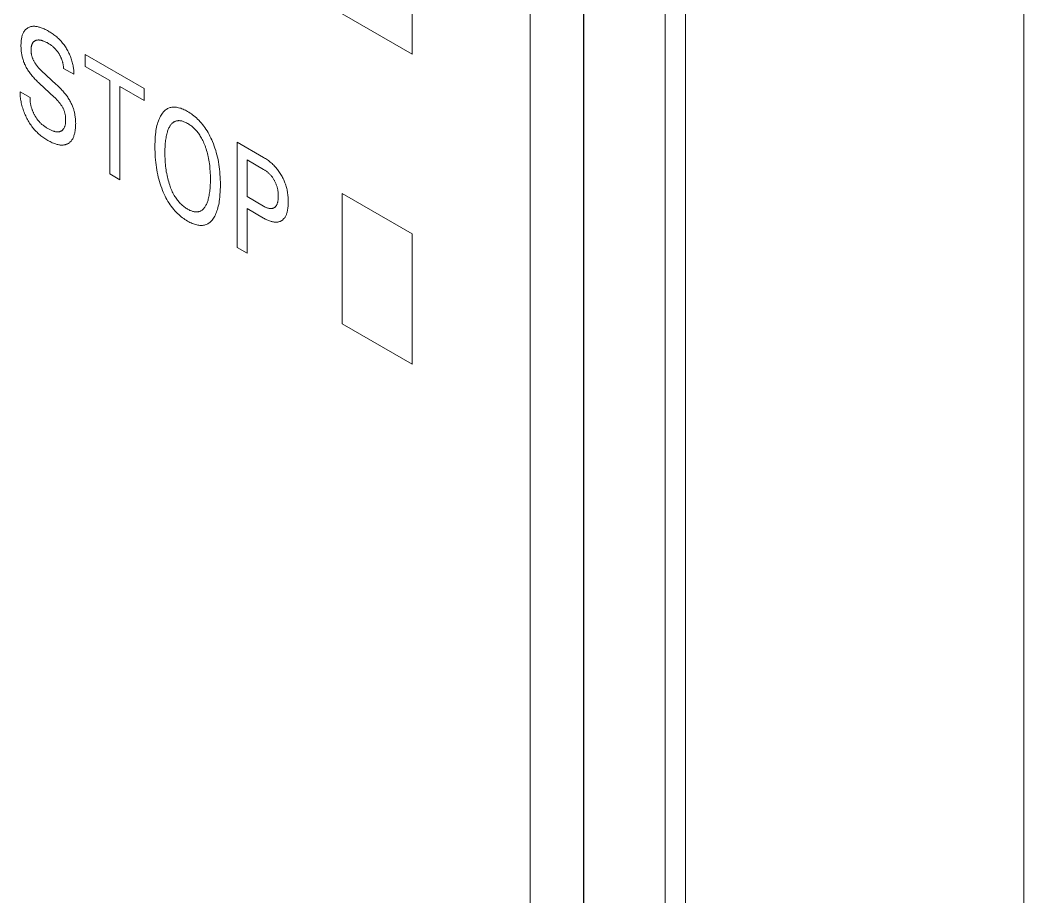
# Model space of a CAD drawing. Header units: inches. Extents: x 67578 to 72421, y -34894 to -31675.
# Drawn here: x 70300.52 to 70321.55, y -33359.75 to -33341.38 of the extents above; entities that cross this region are included whole.
import ezdxf

# ---------------------------------------------------------------- set-up
doc = ezdxf.new("R2010")
doc.units = ezdxf.units.IN
doc.header["$MEASUREMENT"] = 0

# ---------------------------------------------------------------- blocks, each defined once
blk = doc.blocks.new('ET200S')
at = {"lineweight": 0}
for p, q in [((64.727, -33.379), (64.727, 36.932)), ((65.428, 36.929), (65.428, -28.555)), ((65.434, -33.379), (65.434, 36.932)), ((66.506, 22.844), (66.506, -16.348)), ((66.772, -16.195), (66.772, 22.753)), ((71.231, 18.387), (71.231, -18.356)), ((63.171, 3.496), (63.171, 5.211)), ((62.252, 4.027), (63.171, 3.496)), ((58.867, 3.491), (59.643, 3.043)), ((58.867, 3.334), (58.867, 3.491)), ((58.715, 3.231), (58.582, 3.308)), ((59.189, 3.147), (58.867, 3.334)), ((58.293, 3.275), (58.486, 3.097)), ((58.458, 2.93), (58.264, 3.109)), ((59.189, 1.917), (59.189, 3.147)), ((59.643, 2.885), (59.321, 3.071)), ((59.321, 3.071), (59.321, 1.841)), ((59.643, 3.043), (59.643, 2.885)), ((58.009, 3), (58.142, 2.924)), ((60.866, 2.336), (61.216, 2.135)), ((60.866, 0.948), (60.866, 2.336)), ((61.216, 1.977), (60.998, 2.103)), ((60.998, 2.103), (60.998, 1.619)), ((59.321, 1.841), (59.189, 1.917)), ((60.998, 1.619), (61.216, 1.493)), ((63.171, 1.128), (62.252, 1.659)), ((62.252, 1.659), (62.252, -0.056)), ((61.216, 1.336), (60.998, 1.462)), ((60.998, 1.462), (60.998, 0.872)), ((63.171, -0.586), (63.171, 1.128)), ((60.998, 0.872), (60.866, 0.948)), ((62.252, -0.056), (63.171, -0.586))]:
    blk.add_line(p, q, dxfattribs=at)
for points in [[(58.715, 3.231), (58.716, 3.242), (58.716, 3.254), (58.716, 3.266), (58.716, 3.278), (58.715, 3.291), (58.713, 3.304), (58.712, 3.317), (58.71, 3.33), (58.707, 3.343), (58.704, 3.358), (58.701, 3.373), (58.697, 3.388), (58.692, 3.403), (58.687, 3.419), (58.682, 3.434), (58.677, 3.45), (58.671, 3.465), (58.665, 3.48), (58.658, 3.494), (58.652, 3.509), (58.645, 3.523), (58.637, 3.537), (58.63, 3.551), (58.622, 3.565), (58.614, 3.579), (58.605, 3.592), (58.597, 3.605), (58.588, 3.618), (58.578, 3.63), (58.569, 3.642), (58.559, 3.654), (58.549, 3.667), (58.538, 3.679), (58.526, 3.69), (58.515, 3.701), (58.503, 3.712), (58.491, 3.722), (58.479, 3.732), (58.467, 3.742), (58.455, 3.751), (58.443, 3.76), (58.431, 3.768), (58.418, 3.776), (58.406, 3.784), (58.394, 3.791), (58.381, 3.799), (58.368, 3.806), (58.354, 3.814), (58.34, 3.821), (58.327, 3.827), (58.313, 3.833), (58.3, 3.838), (58.287, 3.843), (58.276, 3.847), (58.266, 3.85), (58.255, 3.853), (58.245, 3.856), (58.234, 3.858), (58.224, 3.859), (58.214, 3.861), (58.204, 3.862), (58.195, 3.862), (58.186, 3.862), (58.177, 3.862), (58.168, 3.861), (58.159, 3.859), (58.151, 3.858), (58.142, 3.856), (58.134, 3.853), (58.127, 3.85), (58.12, 3.847), (58.113, 3.843), (58.106, 3.839), (58.1, 3.835), (58.093, 3.83), (58.087, 3.825), (58.082, 3.82), (58.076, 3.814), (58.071, 3.808), (58.066, 3.801), (58.061, 3.794), (58.056, 3.787), (58.052, 3.779), (58.048, 3.771), (58.045, 3.762), (58.041, 3.754), (58.038, 3.745), (58.035, 3.735), (58.033, 3.726), (58.03, 3.715), (58.028, 3.703), (58.026, 3.692), (58.024, 3.68), (58.023, 3.668), (58.022, 3.655), (58.021, 3.643)], [(58.021, 3.643), (58.021, 3.631), (58.02, 3.619), (58.02, 3.607), (58.02, 3.595), (58.021, 3.582), (58.021, 3.57), (58.022, 3.557), (58.023, 3.544), (58.025, 3.531), (58.026, 3.518), (58.028, 3.505), (58.03, 3.494), (58.032, 3.482), (58.035, 3.47), (58.038, 3.458), (58.041, 3.446), (58.044, 3.434), (58.048, 3.422), (58.052, 3.41), (58.056, 3.398), (58.06, 3.387), (58.065, 3.376), (58.069, 3.364), (58.074, 3.353), (58.08, 3.342), (58.085, 3.331), (58.091, 3.32), (58.098, 3.308), (58.105, 3.296), (58.112, 3.284), (58.12, 3.273), (58.128, 3.261), (58.136, 3.25), (58.145, 3.238), (58.154, 3.226), (58.164, 3.214), (58.174, 3.202), (58.184, 3.191), (58.193, 3.18), (58.205, 3.167), (58.217, 3.155), (58.228, 3.143), (58.24, 3.132), (58.252, 3.12), (58.264, 3.109)], [(58.293, 3.275), (58.285, 3.282), (58.278, 3.289), (58.271, 3.297), (58.263, 3.304), (58.256, 3.312), (58.249, 3.32), (58.242, 3.328), (58.235, 3.336), (58.229, 3.345), (58.222, 3.353), (58.216, 3.362), (58.211, 3.369), (58.206, 3.376), (58.202, 3.383), (58.197, 3.391), (58.193, 3.398), (58.189, 3.406), (58.185, 3.413), (58.182, 3.421), (58.178, 3.429), (58.175, 3.436), (58.172, 3.444), (58.169, 3.452), (58.167, 3.459), (58.164, 3.467), (58.162, 3.475), (58.161, 3.483), (58.159, 3.491), (58.158, 3.499), (58.157, 3.506), (58.156, 3.514), (58.155, 3.521), (58.154, 3.529), (58.154, 3.536), (58.154, 3.543), (58.154, 3.55), (58.154, 3.557), (58.154, 3.564), (58.155, 3.571), (58.155, 3.577), (58.156, 3.583), (58.157, 3.59), (58.158, 3.596), (58.159, 3.602), (58.161, 3.608), (58.162, 3.613), (58.164, 3.618), (58.165, 3.623), (58.167, 3.628), (58.169, 3.632), (58.171, 3.636), (58.174, 3.641), (58.176, 3.645), (58.179, 3.648), (58.181, 3.652), (58.184, 3.655), (58.187, 3.659), (58.191, 3.662), (58.194, 3.664), (58.197, 3.667), (58.201, 3.669), (58.205, 3.671), (58.209, 3.673), (58.213, 3.675), (58.217, 3.676), (58.221, 3.678), (58.225, 3.679), (58.229, 3.68), (58.235, 3.681), (58.24, 3.681), (58.245, 3.682), (58.25, 3.682), (58.256, 3.682), (58.261, 3.681), (58.267, 3.681), (58.273, 3.68), (58.279, 3.679), (58.285, 3.678), (58.291, 3.676), (58.298, 3.674), (58.304, 3.673), (58.31, 3.67), (58.317, 3.668), (58.323, 3.666), (58.332, 3.662), (58.34, 3.659), (58.348, 3.655), (58.356, 3.651), (58.365, 3.647), (58.373, 3.642), (58.381, 3.637), (58.389, 3.633), (58.396, 3.629), (58.403, 3.624), (58.41, 3.619), (58.417, 3.614), (58.424, 3.609), (58.431, 3.603), (58.438, 3.597), (58.446, 3.59), (58.453, 3.583)], [(58.453, 3.583), (58.459, 3.578), (58.464, 3.573), (58.469, 3.567), (58.475, 3.561), (58.48, 3.555), (58.485, 3.549), (58.49, 3.543), (58.495, 3.537), (58.5, 3.531), (58.504, 3.524), (58.509, 3.517), (58.514, 3.511), (58.518, 3.505), (58.522, 3.498), (58.526, 3.492), (58.529, 3.486), (58.533, 3.479), (58.536, 3.473), (58.54, 3.466), (58.543, 3.46), (58.546, 3.453), (58.549, 3.446), (58.552, 3.439), (58.555, 3.433), (58.558, 3.426), (58.56, 3.419), (58.562, 3.412), (58.565, 3.406), (58.567, 3.399), (58.569, 3.392), (58.57, 3.385), (58.572, 3.379), (58.574, 3.372), (58.575, 3.365), (58.576, 3.359), (58.577, 3.352), (58.578, 3.346), (58.579, 3.339), (58.58, 3.333), (58.581, 3.327), (58.581, 3.32), (58.582, 3.314), (58.582, 3.308)], [(58.74, 2.565), (58.741, 2.585), (58.74, 2.597), (58.74, 2.61), (58.739, 2.623), (58.739, 2.636), (58.737, 2.649), (58.736, 2.662), (58.734, 2.676), (58.732, 2.689), (58.73, 2.7), (58.728, 2.71), (58.726, 2.721), (58.724, 2.732), (58.721, 2.743), (58.718, 2.754), (58.715, 2.765), (58.711, 2.776), (58.707, 2.787), (58.703, 2.799), (58.699, 2.811), (58.694, 2.823), (58.689, 2.834), (58.683, 2.846), (58.678, 2.857), (58.672, 2.869), (58.666, 2.88), (58.659, 2.892), (58.651, 2.904), (58.644, 2.916), (58.636, 2.928), (58.628, 2.94), (58.62, 2.951), (58.61, 2.964), (58.6, 2.976), (58.591, 2.988), (58.58, 3), (58.57, 3.012), (58.56, 3.023), (58.548, 3.036), (58.536, 3.049), (58.524, 3.061), (58.511, 3.073), (58.499, 3.085), (58.486, 3.097)], [(58.009, 3), (58.009, 2.987), (58.009, 2.974), (58.01, 2.96), (58.011, 2.946), (58.012, 2.932), (58.013, 2.917), (58.016, 2.902), (58.018, 2.887), (58.021, 2.872), (58.024, 2.855), (58.028, 2.837), (58.033, 2.82), (58.038, 2.802), (58.043, 2.784), (58.049, 2.766), (58.055, 2.749), (58.062, 2.731), (58.069, 2.714), (58.076, 2.698), (58.083, 2.682), (58.091, 2.666), (58.098, 2.65), (58.107, 2.634), (58.115, 2.618), (58.124, 2.603), (58.133, 2.588), (58.143, 2.573), (58.153, 2.558), (58.163, 2.544), (58.173, 2.531), (58.184, 2.517), (58.196, 2.504), (58.207, 2.491), (58.219, 2.478), (58.232, 2.466), (58.244, 2.454), (58.257, 2.443), (58.27, 2.432), (58.283, 2.421), (58.296, 2.411), (58.309, 2.402), (58.322, 2.392), (58.336, 2.383), (58.349, 2.375), (58.362, 2.367), (58.375, 2.359), (58.39, 2.351), (58.404, 2.343), (58.418, 2.336), (58.432, 2.329), (58.447, 2.323), (58.461, 2.318), (58.475, 2.313), (58.486, 2.309), (58.496, 2.306), (58.507, 2.304), (58.518, 2.301), (58.529, 2.3), (58.539, 2.298), (58.55, 2.297), (58.56, 2.297), (58.568, 2.297), (58.577, 2.298), (58.585, 2.299), (58.593, 2.3), (58.601, 2.301), (58.609, 2.304), (58.616, 2.306), (58.624, 2.309), (58.631, 2.312), (58.638, 2.315), (58.645, 2.319), (58.652, 2.324), (58.658, 2.329), (58.664, 2.334), (58.67, 2.339), (58.676, 2.345), (58.682, 2.351), (58.687, 2.358), (58.692, 2.365), (58.697, 2.373), (58.702, 2.382), (58.707, 2.392), (58.712, 2.402), (58.716, 2.412), (58.719, 2.422), (58.723, 2.433), (58.726, 2.444), (58.728, 2.456), (58.731, 2.47), (58.734, 2.485), (58.736, 2.501), (58.738, 2.517), (58.739, 2.533), (58.74, 2.549), (58.74, 2.565)], [(58.28, 2.586), (58.274, 2.592), (58.269, 2.597), (58.264, 2.603), (58.259, 2.608), (58.254, 2.614), (58.248, 2.62), (58.243, 2.626), (58.238, 2.632), (58.234, 2.639), (58.229, 2.645), (58.224, 2.652), (58.22, 2.659), (58.215, 2.666), (58.211, 2.673), (58.207, 2.68), (58.203, 2.688), (58.198, 2.695), (58.195, 2.702), (58.191, 2.71), (58.187, 2.717), (58.184, 2.725), (58.18, 2.733), (58.177, 2.74), (58.174, 2.748), (58.171, 2.756), (58.167, 2.764), (58.165, 2.772), (58.162, 2.78), (58.159, 2.788), (58.157, 2.796), (58.154, 2.804), (58.152, 2.813), (58.15, 2.821), (58.149, 2.829), (58.147, 2.836), (58.145, 2.844), (58.144, 2.851), (58.143, 2.857), (58.143, 2.864), (58.142, 2.87), (58.141, 2.877), (58.141, 2.883), (58.14, 2.889), (58.14, 2.895), (58.14, 2.901), (58.14, 2.907), (58.141, 2.913), (58.141, 2.918), (58.142, 2.924)], [(58.458, 2.93), (58.466, 2.923), (58.474, 2.915), (58.482, 2.907), (58.49, 2.899), (58.498, 2.891), (58.505, 2.882), (58.513, 2.874), (58.52, 2.865), (58.528, 2.856), (58.535, 2.846), (58.542, 2.836), (58.547, 2.829), (58.552, 2.822), (58.557, 2.814), (58.562, 2.806), (58.566, 2.798), (58.571, 2.79), (58.575, 2.782), (58.579, 2.774), (58.583, 2.766), (58.586, 2.758), (58.589, 2.75), (58.592, 2.741), (58.595, 2.733), (58.598, 2.724), (58.6, 2.715), (58.602, 2.706), (58.604, 2.697), (58.605, 2.688), (58.606, 2.679), (58.607, 2.671), (58.608, 2.662), (58.609, 2.654), (58.609, 2.645), (58.609, 2.636), (58.609, 2.628), (58.609, 2.619), (58.609, 2.611), (58.609, 2.603), (58.608, 2.595), (58.607, 2.587), (58.606, 2.579), (58.605, 2.572), (58.604, 2.566), (58.602, 2.56), (58.601, 2.554), (58.599, 2.548), (58.597, 2.543), (58.595, 2.538), (58.593, 2.532), (58.591, 2.527), (58.589, 2.523), (58.586, 2.518), (58.583, 2.514), (58.58, 2.51), (58.577, 2.506), (58.574, 2.502), (58.571, 2.499), (58.568, 2.496), (58.565, 2.493), (58.561, 2.49), (58.557, 2.487), (58.553, 2.485), (58.55, 2.483), (58.546, 2.48), (58.541, 2.479), (58.537, 2.477), (58.533, 2.475), (58.528, 2.474), (58.524, 2.473), (58.519, 2.472), (58.515, 2.471), (58.51, 2.471), (58.505, 2.471), (58.499, 2.471), (58.493, 2.471), (58.487, 2.472), (58.481, 2.472), (58.475, 2.474), (58.468, 2.475), (58.462, 2.477), (58.456, 2.479), (58.449, 2.481), (58.443, 2.483), (58.434, 2.486), (58.426, 2.49), (58.418, 2.494), (58.409, 2.498), (58.401, 2.502), (58.392, 2.507), (58.384, 2.511), (58.375, 2.516), (58.366, 2.522), (58.358, 2.527), (58.349, 2.533), (58.34, 2.539), (58.331, 2.545), (58.322, 2.551), (58.314, 2.558), (58.305, 2.564), (58.297, 2.571), (58.288, 2.579), (58.28, 2.586)], [(60.546, 1.32), (60.556, 1.334), (60.565, 1.348), (60.574, 1.363), (60.582, 1.379), (60.589, 1.396), (60.596, 1.413), (60.602, 1.43), (60.609, 1.45), (60.615, 1.471), (60.62, 1.492), (60.625, 1.514), (60.629, 1.537), (60.632, 1.559), (60.636, 1.582), (60.639, 1.614), (60.642, 1.646), (60.644, 1.678), (60.646, 1.711), (60.647, 1.744), (60.647, 1.777), (60.647, 1.811), (60.646, 1.844), (60.644, 1.878), (60.642, 1.912), (60.639, 1.947), (60.635, 1.982), (60.631, 2.012), (60.627, 2.043), (60.622, 2.075), (60.616, 2.106), (60.609, 2.138), (60.601, 2.17), (60.593, 2.199), (60.585, 2.227), (60.576, 2.256), (60.566, 2.285), (60.555, 2.314), (60.543, 2.343), (60.533, 2.367), (60.522, 2.391), (60.51, 2.415), (60.498, 2.439), (60.485, 2.463), (60.471, 2.486), (60.457, 2.508), (60.442, 2.529), (60.428, 2.549), (60.412, 2.569), (60.397, 2.588), (60.381, 2.606), (60.364, 2.624), (60.347, 2.641), (60.331, 2.655), (60.315, 2.67), (60.299, 2.683), (60.282, 2.696), (60.266, 2.708), (60.249, 2.719), (60.232, 2.73), (60.215, 2.74), (60.201, 2.748), (60.186, 2.756), (60.171, 2.763), (60.156, 2.77), (60.141, 2.776), (60.126, 2.782), (60.112, 2.786), (60.097, 2.79), (60.083, 2.793), (60.07, 2.796), (60.057, 2.797), (60.044, 2.798), (60.032, 2.798), (60.019, 2.797), (60.007, 2.796), (59.996, 2.794), (59.984, 2.791), (59.973, 2.788), (59.962, 2.783), (59.951, 2.778), (59.941, 2.772), (59.931, 2.765), (59.921, 2.758), (59.912, 2.75), (59.903, 2.741), (59.895, 2.732), (59.887, 2.723), (59.884, 2.718)], [(59.884, 2.718), (59.874, 2.706), (59.866, 2.692), (59.858, 2.678), (59.85, 2.663), (59.843, 2.648), (59.836, 2.632), (59.83, 2.616), (59.824, 2.596), (59.818, 2.576), (59.812, 2.555), (59.807, 2.534), (59.803, 2.512), (59.799, 2.49), (59.796, 2.467), (59.792, 2.436), (59.79, 2.405), (59.787, 2.373), (59.786, 2.341), (59.785, 2.308), (59.785, 2.275), (59.785, 2.241), (59.786, 2.207), (59.787, 2.173), (59.789, 2.138), (59.792, 2.103), (59.796, 2.067), (59.8, 2.036), (59.804, 2.004), (59.809, 1.972), (59.815, 1.94), (59.822, 1.908), (59.829, 1.876), (59.837, 1.847), (59.845, 1.818), (59.854, 1.789), (59.863, 1.759), (59.874, 1.73), (59.885, 1.701), (59.895, 1.676), (59.906, 1.652), (59.918, 1.627), (59.93, 1.603), (59.943, 1.579), (59.957, 1.555), (59.971, 1.532), (59.986, 1.511), (60, 1.491), (60.016, 1.471), (60.032, 1.451), (60.048, 1.433), (60.065, 1.415), (60.082, 1.398), (60.098, 1.382), (60.114, 1.368), (60.131, 1.354), (60.148, 1.341), (60.164, 1.329), (60.181, 1.318), (60.198, 1.307), (60.215, 1.297), (60.231, 1.288), (60.246, 1.28), (60.261, 1.273), (60.276, 1.266), (60.291, 1.26), (60.306, 1.255), (60.32, 1.25), (60.335, 1.246), (60.349, 1.243), (60.362, 1.241), (60.375, 1.24), (60.388, 1.239), (60.401, 1.239), (60.413, 1.24), (60.425, 1.242), (60.437, 1.244), (60.448, 1.247), (60.459, 1.251), (60.471, 1.256), (60.482, 1.262), (60.492, 1.268), (60.502, 1.275), (60.512, 1.283), (60.521, 1.292), (60.53, 1.301), (60.538, 1.31), (60.546, 1.32)], [(59.98, 1.769), (59.972, 1.791), (59.966, 1.813), (59.96, 1.834), (59.954, 1.856), (59.949, 1.877), (59.944, 1.899), (59.94, 1.923), (59.935, 1.947), (59.932, 1.971), (59.929, 1.994), (59.926, 2.018), (59.923, 2.041), (59.921, 2.068), (59.919, 2.094), (59.918, 2.12), (59.917, 2.146), (59.916, 2.172), (59.916, 2.197), (59.916, 2.222), (59.917, 2.247), (59.918, 2.271), (59.919, 2.295), (59.921, 2.319), (59.923, 2.343), (59.926, 2.36), (59.928, 2.377), (59.931, 2.394), (59.934, 2.41), (59.937, 2.427), (59.941, 2.443), (59.945, 2.458), (59.949, 2.47), (59.952, 2.482), (59.956, 2.493), (59.961, 2.504), (59.965, 2.514), (59.97, 2.525), (59.975, 2.535), (59.981, 2.545), (59.986, 2.552), (59.991, 2.56), (59.996, 2.567), (60.002, 2.574), (60.008, 2.58), (60.014, 2.586), (60.02, 2.592), (60.027, 2.597), (60.034, 2.602), (60.041, 2.606), (60.048, 2.609), (60.054, 2.612), (60.061, 2.614), (60.067, 2.616), (60.074, 2.617), (60.082, 2.619), (60.089, 2.619), (60.096, 2.62), (60.104, 2.62), (60.112, 2.619), (60.119, 2.619), (60.129, 2.617), (60.138, 2.615), (60.147, 2.613), (60.157, 2.61), (60.167, 2.606), (60.179, 2.601), (60.191, 2.595), (60.203, 2.589), (60.215, 2.582), (60.226, 2.576), (60.237, 2.569), (60.248, 2.561), (60.259, 2.554), (60.27, 2.545), (60.281, 2.537), (60.291, 2.527), (60.302, 2.518), (60.312, 2.507), (60.321, 2.497), (60.331, 2.487), (60.34, 2.476), (60.349, 2.465), (60.358, 2.453), (60.366, 2.441), (60.375, 2.429), (60.383, 2.417), (60.39, 2.404), (60.399, 2.389), (60.408, 2.373), (60.416, 2.356), (60.424, 2.34), (60.431, 2.323), (60.438, 2.307), (60.445, 2.29), (60.451, 2.273), (60.453, 2.267)], [(60.453, 2.267), (60.46, 2.247), (60.466, 2.227), (60.472, 2.206), (60.477, 2.186), (60.482, 2.166), (60.487, 2.146), (60.491, 2.122), (60.496, 2.098), (60.5, 2.075), (60.503, 2.051), (60.506, 2.028), (60.508, 2.005), (60.51, 1.979), (60.512, 1.953), (60.514, 1.927), (60.515, 1.902), (60.515, 1.877), (60.515, 1.851), (60.515, 1.826), (60.515, 1.801), (60.514, 1.776), (60.512, 1.751), (60.511, 1.727), (60.508, 1.703), (60.506, 1.685), (60.504, 1.668), (60.501, 1.651), (60.498, 1.634), (60.495, 1.617), (60.491, 1.601), (60.487, 1.585), (60.484, 1.573), (60.48, 1.561), (60.476, 1.55), (60.472, 1.538), (60.467, 1.527), (60.463, 1.517), (60.457, 1.506), (60.452, 1.496), (60.448, 1.489), (60.443, 1.482), (60.438, 1.475), (60.433, 1.469), (60.428, 1.462), (60.423, 1.456), (60.417, 1.451), (60.411, 1.445), (60.405, 1.44), (60.398, 1.436), (60.391, 1.432), (60.385, 1.429), (60.379, 1.426), (60.372, 1.423), (60.365, 1.421), (60.358, 1.42), (60.351, 1.418), (60.344, 1.417), (60.336, 1.417), (60.328, 1.417), (60.321, 1.417), (60.313, 1.418), (60.303, 1.419), (60.294, 1.421), (60.284, 1.424), (60.275, 1.427), (60.265, 1.43), (60.255, 1.434), (60.245, 1.438), (60.235, 1.443), (60.225, 1.448), (60.215, 1.454), (60.204, 1.461), (60.193, 1.468), (60.182, 1.475), (60.171, 1.483), (60.161, 1.492), (60.15, 1.5), (60.139, 1.51), (60.129, 1.52), (60.118, 1.53), (60.109, 1.54), (60.099, 1.551), (60.09, 1.562), (60.081, 1.574), (60.072, 1.585), (60.064, 1.597), (60.055, 1.61), (60.047, 1.622), (60.04, 1.635), (60.031, 1.651), (60.022, 1.668), (60.014, 1.684), (60.006, 1.701), (59.999, 1.718), (59.992, 1.735), (59.986, 1.752), (59.98, 1.769)], [(61.216, 1.336), (61.227, 1.329), (61.239, 1.323), (61.25, 1.318), (61.261, 1.312), (61.272, 1.307), (61.284, 1.303), (61.295, 1.298), (61.306, 1.295), (61.316, 1.292), (61.326, 1.289), (61.335, 1.287), (61.345, 1.285), (61.355, 1.284), (61.364, 1.283), (61.373, 1.282), (61.382, 1.282), (61.39, 1.283), (61.397, 1.283), (61.405, 1.284), (61.412, 1.286), (61.419, 1.288), (61.426, 1.29), (61.433, 1.293), (61.439, 1.295), (61.446, 1.299), (61.452, 1.302), (61.458, 1.306), (61.464, 1.31), (61.47, 1.315), (61.475, 1.32), (61.48, 1.325), (61.485, 1.331), (61.49, 1.336), (61.494, 1.343), (61.499, 1.349), (61.504, 1.357), (61.508, 1.365), (61.512, 1.374), (61.516, 1.383), (61.519, 1.393), (61.523, 1.403), (61.526, 1.413), (61.528, 1.423), (61.531, 1.433), (61.533, 1.447), (61.535, 1.461), (61.537, 1.476), (61.539, 1.49), (61.54, 1.505), (61.541, 1.52), (61.541, 1.536), (61.541, 1.551), (61.541, 1.567), (61.541, 1.583), (61.54, 1.598), (61.539, 1.614), (61.537, 1.631), (61.535, 1.647), (61.533, 1.663), (61.53, 1.68), (61.528, 1.695), (61.525, 1.71), (61.521, 1.724), (61.517, 1.739), (61.513, 1.754), (61.509, 1.769), (61.504, 1.785), (61.498, 1.8), (61.493, 1.814), (61.487, 1.828), (61.481, 1.842), (61.474, 1.856), (61.467, 1.87), (61.46, 1.883), (61.452, 1.897), (61.444, 1.91), (61.436, 1.924), (61.427, 1.937), (61.419, 1.95), (61.41, 1.962), (61.4, 1.975), (61.391, 1.987), (61.381, 1.998), (61.37, 2.01), (61.36, 2.022), (61.349, 2.033), (61.338, 2.043), (61.327, 2.054), (61.316, 2.064), (61.305, 2.073), (61.292, 2.083), (61.28, 2.093), (61.267, 2.102), (61.254, 2.111), (61.241, 2.119), (61.229, 2.127), (61.216, 2.135)], [(61.216, 1.977), (61.224, 1.973), (61.231, 1.968), (61.239, 1.963), (61.247, 1.957), (61.254, 1.952), (61.262, 1.946), (61.27, 1.94), (61.276, 1.934), (61.283, 1.928), (61.29, 1.922), (61.296, 1.916), (61.303, 1.909), (61.309, 1.902), (61.315, 1.895), (61.321, 1.888), (61.327, 1.881), (61.332, 1.873), (61.338, 1.866), (61.343, 1.858), (61.348, 1.85), (61.353, 1.842), (61.358, 1.834), (61.362, 1.826), (61.366, 1.818), (61.37, 1.809), (61.374, 1.801), (61.378, 1.792), (61.381, 1.784), (61.384, 1.775), (61.388, 1.766), (61.391, 1.757), (61.393, 1.748), (61.396, 1.739), (61.398, 1.73), (61.4, 1.721), (61.402, 1.712), (61.403, 1.703), (61.405, 1.693), (61.406, 1.683), (61.407, 1.673), (61.408, 1.664), (61.409, 1.654), (61.409, 1.644), (61.409, 1.635), (61.41, 1.625), (61.409, 1.616), (61.409, 1.607), (61.409, 1.598), (61.408, 1.589), (61.407, 1.58), (61.406, 1.571), (61.405, 1.562), (61.403, 1.554), (61.402, 1.548), (61.4, 1.542), (61.399, 1.535), (61.397, 1.53), (61.395, 1.524), (61.393, 1.518), (61.39, 1.513), (61.388, 1.508), (61.385, 1.503), (61.382, 1.499), (61.38, 1.495), (61.377, 1.492), (61.374, 1.488), (61.371, 1.485), (61.368, 1.482), (61.364, 1.479), (61.361, 1.476), (61.357, 1.474), (61.354, 1.472), (61.35, 1.47), (61.346, 1.468), (61.342, 1.466), (61.338, 1.465), (61.334, 1.464), (61.329, 1.463), (61.325, 1.462), (61.321, 1.462), (61.316, 1.461), (61.311, 1.461), (61.305, 1.461), (61.299, 1.462), (61.294, 1.463), (61.288, 1.464), (61.282, 1.465), (61.276, 1.467), (61.27, 1.468), (61.263, 1.471), (61.257, 1.473), (61.25, 1.476), (61.243, 1.479), (61.236, 1.482), (61.23, 1.486), (61.223, 1.489), (61.216, 1.493)]]:
    blk.add_lwpolyline(points, dxfattribs=at)

msp = doc.modelspace()

# ---------------------------------------------------------------- block references
at = {"xscale": 1.59100124616462, "yscale": 1.59100124616462, "zscale": 1.59100124616462}
msp.add_blockref('ET200S', (70208.226, -33347.652), dxfattribs=at)

doc.saveas('drawing.dxf')
